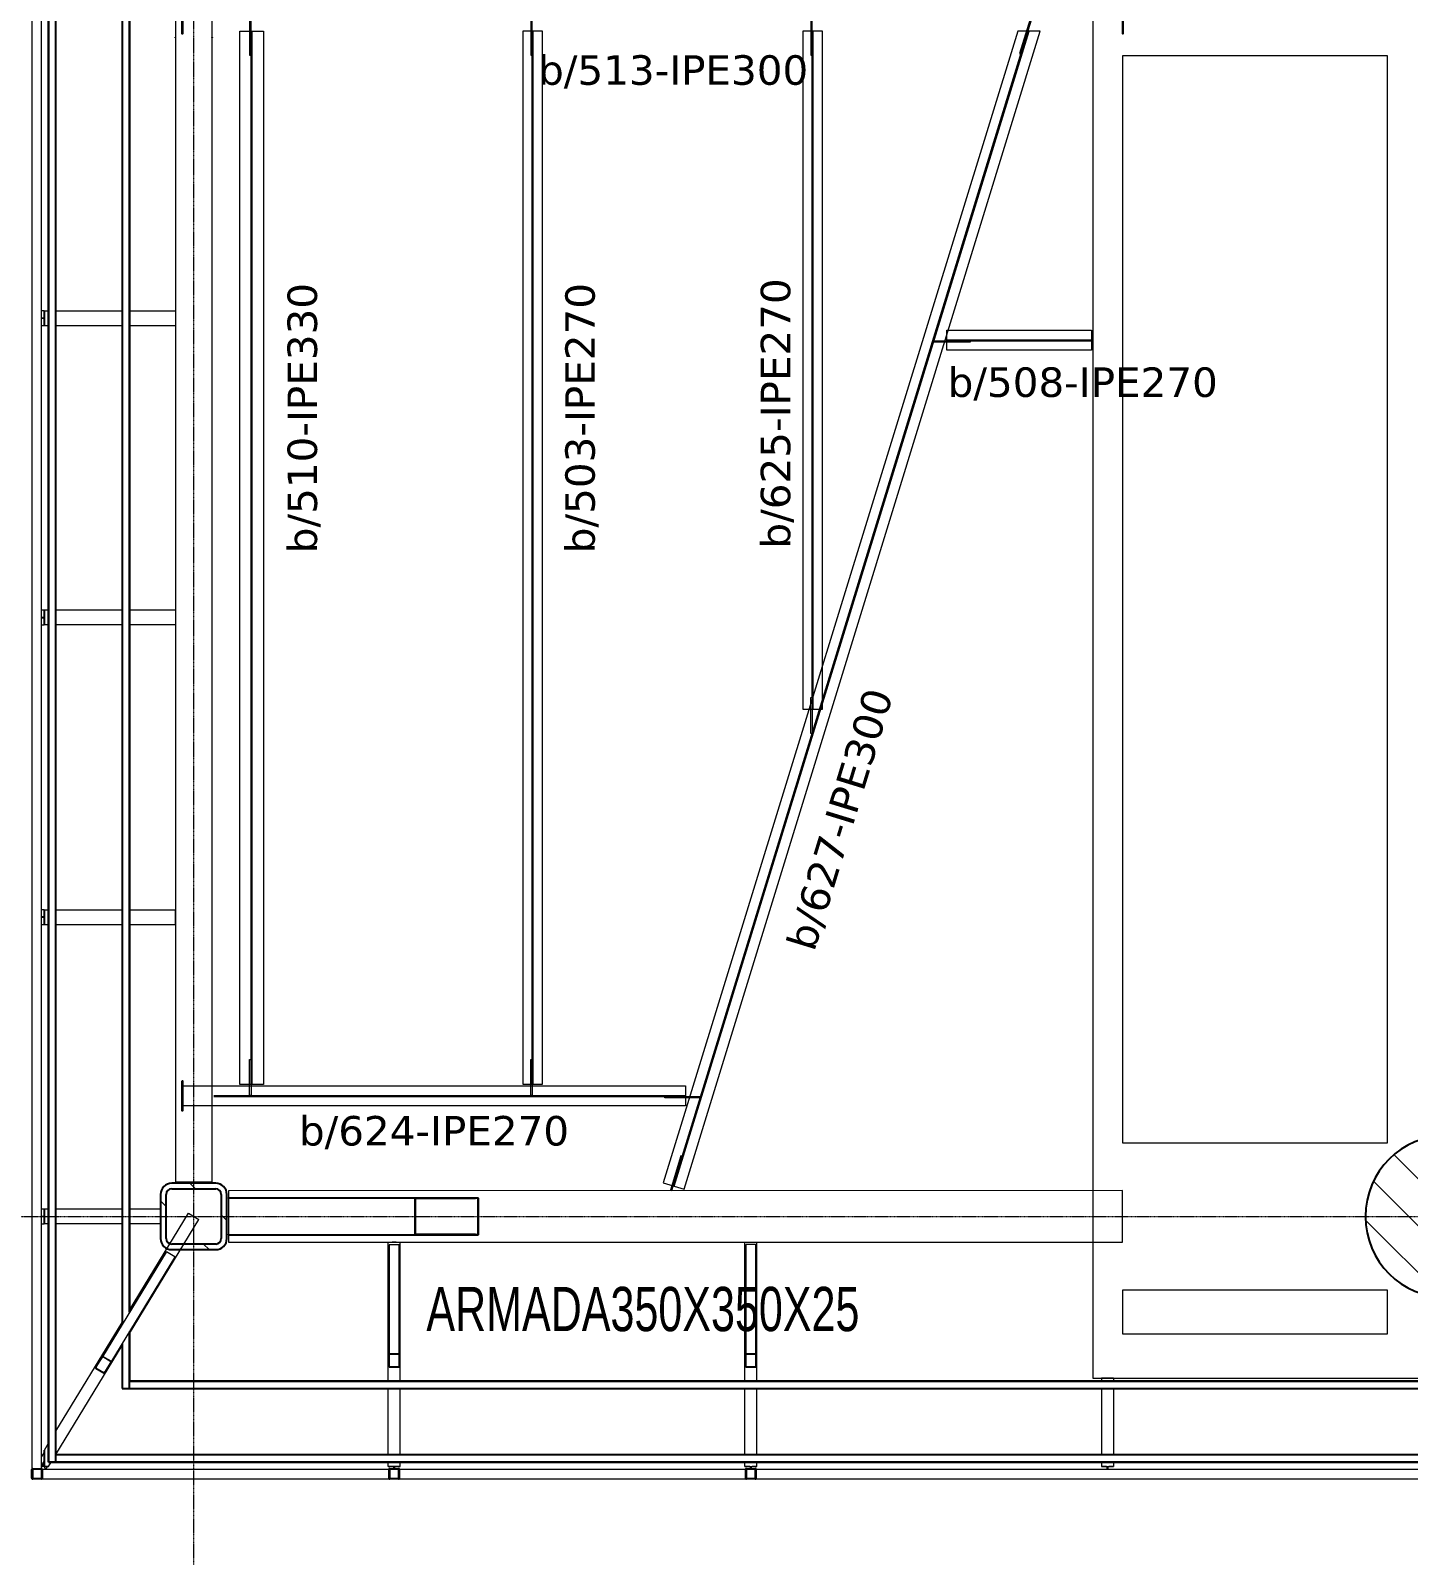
# Model space of a CAD drawing. Header units: millimetres. Extents: x -900 to 77642, y -21218 to 30657.
# Drawn here: x 3789 to 13139, y -2299 to 8043 of the extents above; entities that cross this region are included whole.
import ezdxf

# ---------------------------------------------------------------- set-up
doc = ezdxf.new("R2010")
doc.units = ezdxf.units.MM
doc.header["$LTSCALE"] = 0.9
doc.linetypes.add('Grid Line', pattern=[3.33375, 1.905, -0.47625, 0.47625, -0.47625])
for name, color, linetype, lineweight in [('0-1', 7, 'Continuous', 5), ('A_ALMA', 255, 'Continuous', 5), ('E_COLUMNAS', 1, 'Continuous', 18), ('E_COLUMNAS-1', 254, 'Continuous', 25), ('E_COLUMNAS-2', 1, 'Continuous', 9), ('E_COLUMNAS-3', 1, 'Continuous', 35), ('E_COLUMNAS-4', 1, 'Continuous', 25), ('E_EJES-1', 8, 'Grid Line', 9), ('E_TEXTO', 3, 'Continuous', 9), ('E_VIGAS', 5, 'Continuous', 9), ('E_VIGAS-1', 5, 'Continuous', 5), ('E_VIGAS-2', 10, 'Continuous', 25), ('E_VIGAS-3', 5, 'Continuous', 25), ('P-PLATINA', 6, 'Continuous', 15), ('S-COLS-HDLN-1', 52, 'Continuous', 9), ('VIGAS_HCB', 253, 'Continuous', 15)]:
    doc.layers.add(name, color=color, linetype=linetype, lineweight=lineweight)
doc.styles.add('Arial Narrow', font='', dxfattribs={"width": 0.85, "height": 0.3})
doc.styles.add('VERDANA', font='verdana.ttf')
doc.styles.get('Arial Narrow').set_extended_font_data('Arial Narrow')

# ---------------------------------------------------------------- blocks, each defined once
blk = doc.blocks.new('EST_SFM_VIGA-METALICA-SECCION-C - EST_SFM_VIGA-METALICA-UPN160-1602621-_42_00m_N_E_-NIVEL-11 DOC')
at = {"layer": 'E_VIGAS-1'}
for p, q in [((14.466, 0.047), (-14.455, 0.047)), ((14.471, 0.047), (14.468, 0.047)), ((14.471, 0.047), (14.471, -0.016)), ((-14.46, -0.018), (14.471, -0.018))]:
    blk.add_line(p, q, dxfattribs=at)
blk = doc.blocks.new('EST_SFM_VIGA-METALICA-SECCION-C - EST_SFM_VIGA-METALICA-UPN100-1529610-_42_00m_N_E_-NIVEL-11 DOC')
at = {"layer": 'E_VIGAS-2'}
for p, q in [((14.393, 0.032), (-14.441, 0.032)), ((14.393, 0.032), (14.393, -0.018)), ((-14.442, -0.018), (14.393, -0.018))]:
    blk.add_line(p, q, dxfattribs=at)
blk = doc.blocks.new('EST_SFM_VIGA-METALICA-SECCION-C - EST_SFM_VIGA-METALICA-UPN100-1529678-_42_00m_N_E_-NIVEL-11 DOC')
at = {"layer": 'E_VIGAS-2'}
for p, q in [((13.374, 0.018), (-13.422, 0.018)), ((13.894, 0.018), (13.507, 0.018)), ((13.894, 0.018), (13.894, -0.032)), ((-13.504, -0.032), (13.456, -0.032)), ((13.59, -0.032), (13.893, -0.032))]:
    blk.add_line(p, q, dxfattribs=at)
blk = doc.blocks.new('EST_SFM_VIGA-METALICA-SECCION-C - EST_SFM_VIGA-METALICA-UPN100-1527742-_42_00m_N_E_-NIVEL-11 DOC')
at = {"layer": 'E_VIGAS-2'}
for p, q in [((-34.827, -0.032), (-34.827, 0.018)), ((34.044, 0.018), (-34.827, 0.018)), ((-34.827, -0.032), (34.044, -0.032))]:
    blk.add_line(p, q, dxfattribs=at)
blk = doc.blocks.new('EST_SFM_VIGA-METALICA-SECCION-C - EST_SFM_VIGA-METALICA-UPN100-1527772-_42_00m_N_E_-NIVEL-11 DOC')
at = {"layer": 'E_VIGAS-2'}
for p, q in [((-34.929, -0.018), (-34.929, 0.032)), ((34.942, 0.032), (-34.929, 0.032)), ((-34.929, -0.018), (34.942, -0.018))]:
    blk.add_line(p, q, dxfattribs=at)
blk = doc.blocks.new('EST_SFM_VIGA-METALICA-SECCION-C - EST_SFM_VIGA-METALICA-UPN160-1579051-_42_00m_N_E_-NIVEL-11 DOC')
at = {"layer": 'E_VIGAS-1'}
for p, q in [((-35.108, 0.047), (-35.175, 0.047)), ((-32.753, 0.047), (-35.107, 0.047)), ((-32.685, 0.047), (-32.751, 0.047)), ((-30.333, 0.047), (-32.684, 0.047)), ((-30.265, 0.047), (-30.331, 0.047)), ((30.107, 0.047), (-30.264, 0.047)), ((-35.176, -0.018), (-35.176, -0.012)), ((-35.176, -0.018), (-35.17, -0.018)), ((-35.112, -0.018), (-32.747, -0.018)), ((-32.689, -0.018), (-30.327, -0.018)), ((-30.269, -0.018), (30.113, -0.018))]:
    blk.add_line(p, q, dxfattribs=at)
blk = doc.blocks.new('EST_SCM_COLUMNA-METALICA-SECCION-CUADRADA - EST_SCM_COLUMNA-TUBULAR-CUADRADA_PTEØ_70x70 e_3mm-1587240-_42_00m_N_E_-NIVEL-11 DOC')
at = {"layer": 'E_COLUMNAS-2'}
h = blk.add_hatch(dxfattribs=at)
h.set_pattern_fill('FP_1', color=256, style=0, pattern_type=2)
h.set_pattern_definition([(135, (75.225, -138.917), (-0.15909903, -0.15909903), [])])
h.paths.add_polyline_path([(0.029, -0.035), (0.033, -0.033), (0.035, -0.029), (0.031, -0.031)])
h.paths.add_polyline_path([(-0.029, -0.035), (-0.031, -0.031), (-0.035, -0.029), (-0.033, -0.033)])
h.paths.add_polyline_path([(0.029, -0.035), (0.029, -0.032), (-0.029, -0.032), (-0.029, -0.035)])
h.paths.add_polyline_path([(0.035, 0.029), (0.033, 0.033), (0.029, 0.035), (0.031, 0.031)])
h.paths.add_polyline_path([(0.032, -0.029), (0.035, -0.029), (0.035, 0.029), (0.032, 0.029)])
h.paths.add_polyline_path([(-0.035, 0.029), (-0.031, 0.031), (-0.029, 0.035), (-0.033, 0.033)])
h.paths.add_polyline_path([(-0.035, -0.029), (-0.032, -0.029), (-0.032, 0.029), (-0.035, 0.029)])
h.paths.add_polyline_path([(0.029, 0.032), (0.029, 0.035), (-0.029, 0.035), (-0.029, 0.032)])
at = {"layer": 'E_COLUMNAS-1'}
for p, q in [((-0.035, -0.029), (-0.035, 0.029)), ((-0.032, 0.029), (-0.032, -0.029)), ((-0.029, 0.035), (0.029, 0.035)), ((0.029, 0.032), (-0.029, 0.032)), ((0.032, -0.029), (0.032, 0.029)), ((0.035, 0.029), (0.035, -0.029)), ((-0.029, -0.032), (0.029, -0.032)), ((0.029, -0.035), (-0.029, -0.035))]:
    blk.add_line(p, q, dxfattribs=at)
for centre, radius, start, end in [((-0.029, 0.029), 0.006, 90, 180), ((-0.029, 0.029), 0.003, 90, 180), ((0.029, 0.029), 0.006, 0, 90), ((0.029, 0.029), 0.003, 0, 90), ((0.029, 0.029), 0.006, 10, 80), ((0.029, 0.029), 0.003, 30, 60), ((-0.029, -0.029), 0.006, 180, 270), ((-0.029, -0.029), 0.003, 180, 270), ((0.029, -0.029), 0.006, 270, 0), ((0.029, -0.029), 0.003, 270, 360)]:
    blk.add_arc(centre, radius, start, end, dxfattribs=at)
blk = doc.blocks.new('EST_SCM_COLUMNA-METALICA-SECCION-CUADRADA - EST_SCM_COLUMNA-TUBULAR-CUADRADA_PTEØ_70x70 e_3mm-V3-_42_00m_N_E_-NIVEL-11 DOC')
at = {"layer": 'E_COLUMNAS-1'}
for p, q in [((-0.035, -0.029), (-0.035, 0.029)), ((-0.032, 0.029), (-0.032, -0.029)), ((-0.029, 0.035), (0.029, 0.035)), ((0.029, 0.032), (-0.029, 0.032)), ((0.032, -0.029), (0.032, 0.029)), ((0.035, 0.029), (0.035, -0.029)), ((-0.029, -0.032), (0.029, -0.032)), ((0.029, -0.035), (-0.029, -0.035))]:
    blk.add_line(p, q, dxfattribs=at)
for centre, radius, start, end in [((-0.029, 0.029), 0.006, 90, 180), ((-0.029, 0.029), 0.006, 90, 170), ((-0.029, 0.029), 0.003, 90, 180), ((-0.029, 0.029), 0.003, 90, 150), ((0.029, 0.029), 0.006, 0, 90), ((0.029, 0.029), 0.006, 10, 90), ((0.029, 0.029), 0.003, 0, 90), ((0.029, 0.029), 0.003, 30, 90), ((-0.029, -0.029), 0.006, 180, 270), ((-0.029, -0.029), 0.003, 180, 270), ((0.029, -0.029), 0.006, 270, 0), ((0.029, -0.029), 0.003, 270, 360)]:
    blk.add_arc(centre, radius, start, end, dxfattribs=at)
blk = doc.blocks.new('EST_SCM_COLUMNA-METALICA-SECCION-CUADRADA - EST_SCM_COLUMNA-TUBULAR-CUADRADA_PTEØ_70x70 e_3mm-V4-_42_00m_N_E_-NIVEL-11 DOC')
at = {"layer": 'E_COLUMNAS-1'}
for p, q in [((-0.035, -0.029), (-0.035, 0.029)), ((-0.032, 0.029), (-0.032, -0.029)), ((-0.029, 0.035), (0.029, 0.035)), ((0.029, 0.032), (-0.029, 0.032)), ((0.032, -0.029), (0.032, 0.029)), ((0.035, 0.029), (0.035, -0.029)), ((-0.029, -0.032), (0.029, -0.032)), ((0.029, -0.035), (-0.029, -0.035))]:
    blk.add_line(p, q, dxfattribs=at)
for centre, radius, start, end in [((-0.029, 0.029), 0.006, 90, 180), ((-0.029, 0.029), 0.006, 90, 170), ((-0.029, 0.029), 0.003, 90, 180), ((-0.029, 0.029), 0.003, 90, 150), ((0.029, 0.029), 0.006, 0, 90), ((0.029, 0.029), 0.006, 10, 90), ((0.029, 0.029), 0.003, 0, 90), ((0.029, 0.029), 0.003, 30, 90), ((-0.029, -0.029), 0.006, 180, 270), ((-0.029, -0.029), 0.003, 180, 270), ((0.029, -0.029), 0.006, 270, 0), ((0.029, -0.029), 0.003, 270, 360)]:
    blk.add_arc(centre, radius, start, end, dxfattribs=at)
blk = doc.blocks.new('DCTIB_CNI_EST_MOD-1A-FAC_0001_rvt-1-_42_00m_N_E_-NIVEL-11 DOC')
at = {"layer": 'E_VIGAS'}
h = blk.add_hatch(dxfattribs=at)
h.set_pattern_fill('FP_2', color=256, style=0, pattern_type=2)
h.set_pattern_definition([(45, (0, 0), (-0.376888, 0.376888), []), (45, (0, 0.571), (-0.376888, 0.376888), [])])
h.paths.add_polyline_path([(-72.834, 139.641), (-72.77, 139.641), (-72.77, 139.643), (-72.834, 139.643)])
h.paths.add_polyline_path([(-72.834, 139.729), (-72.77, 139.729), (-72.77, 139.731), (-72.834, 139.731)])
at = {"layer": 'E_VIGAS-1'}
for p, q in [((-75.177, 146.804), (-75.195, 146.804)), ((-75.195, 146.757), (-75.181, 146.757)), ((-75.181, 146.757), (-75.176, 146.757)), ((-75.181, 146.757), (-75.176, 146.757)), ((-75.177, 146.757), (-75.181, 146.757)), ((-75.177, 146.767), (-75.177, 146.804)), ((-75.177, 146.804), (-75.175, 146.804)), ((-75.175, 146.704), (-75.175, 146.804)), ((-75.175, 146.804), (-75.147, 146.804)), ((-75.175, 146.804), (-75.175, 146.704)), ((-75.097, 146.804), (-74.647, 146.804)), ((-74.597, 146.804), (-74.286, 146.804)), ((-74.286, 146.804), (-74.286, 146.704)), ((-75.181, 146.752), (-75.195, 146.752)), ((-75.195, 146.704), (-75.177, 146.704)), ((-75.176, 146.752), (-75.181, 146.752)), ((-75.181, 146.752), (-75.177, 146.752)), ((-75.176, 146.752), (-75.181, 146.752)), ((-75.177, 146.704), (-75.177, 146.742)), ((-75.175, 146.704), (-75.177, 146.704)), ((-75.175, 146.704), (-75.147, 146.704)), ((-75.097, 146.704), (-74.647, 146.704)), ((-74.597, 146.704), (-74.286, 146.704)), ((-75.177, 144.774), (-75.195, 144.774)), ((-75.195, 144.726), (-75.181, 144.726)), ((-75.181, 144.721), (-75.195, 144.721)), ((-75.181, 144.726), (-75.176, 144.726)), ((-75.181, 144.726), (-75.176, 144.726)), ((-75.177, 144.726), (-75.181, 144.726)), ((-75.176, 144.721), (-75.181, 144.721)), ((-75.181, 144.721), (-75.177, 144.721)), ((-75.176, 144.721), (-75.181, 144.721)), ((-75.177, 144.774), (-75.175, 144.774)), ((-75.177, 144.736), (-75.177, 144.774)), ((-75.177, 144.674), (-75.177, 144.711)), ((-75.175, 144.674), (-75.175, 144.774)), ((-75.175, 144.774), (-75.175, 144.674)), ((-75.147, 144.774), (-75.175, 144.774)), ((-74.647, 144.774), (-75.097, 144.774)), ((-74.286, 144.774), (-74.597, 144.774)), ((-74.286, 144.774), (-74.286, 144.674)), ((-75.195, 144.674), (-75.177, 144.674)), ((-75.175, 144.674), (-75.177, 144.674)), ((-75.147, 144.674), (-75.175, 144.674)), ((-74.647, 144.674), (-75.097, 144.674)), ((-74.286, 144.674), (-74.597, 144.674)), ((-75.177, 142.743), (-75.195, 142.743)), ((-75.177, 142.706), (-75.177, 142.743)), ((-75.177, 142.743), (-75.175, 142.743)), ((-75.175, 142.643), (-75.175, 142.743)), ((-75.175, 142.743), (-75.147, 142.743)), ((-75.175, 142.743), (-75.175, 142.643)), ((-75.097, 142.743), (-74.647, 142.743)), ((-74.597, 142.743), (-74.287, 142.743)), ((-74.287, 142.743), (-74.287, 142.643)), ((-75.195, 142.696), (-75.181, 142.696)), ((-75.181, 142.69), (-75.195, 142.69)), ((-75.195, 142.643), (-75.177, 142.643)), ((-75.181, 142.696), (-75.176, 142.696)), ((-75.181, 142.696), (-75.176, 142.696)), ((-75.177, 142.696), (-75.181, 142.696)), ((-75.176, 142.69), (-75.181, 142.69)), ((-75.181, 142.69), (-75.177, 142.69)), ((-75.176, 142.69), (-75.181, 142.69)), ((-75.177, 142.643), (-75.177, 142.68)), ((-75.175, 142.643), (-75.177, 142.643)), ((-75.175, 142.643), (-75.147, 142.643)), ((-75.097, 142.643), (-74.647, 142.643)), ((-74.597, 142.643), (-74.287, 142.643)), ((-75.177, 140.712), (-75.195, 140.712)), ((-75.195, 140.665), (-75.181, 140.665)), ((-75.181, 140.66), (-75.195, 140.66)), ((-75.181, 140.665), (-75.176, 140.665)), ((-75.181, 140.665), (-75.176, 140.665)), ((-75.177, 140.665), (-75.181, 140.665)), ((-75.176, 140.66), (-75.181, 140.66)), ((-75.181, 140.66), (-75.177, 140.66)), ((-75.176, 140.66), (-75.181, 140.66)), ((-75.177, 140.712), (-75.175, 140.712)), ((-75.177, 140.675), (-75.177, 140.712)), ((-75.175, 140.612), (-75.175, 140.712)), ((-75.175, 140.712), (-75.175, 140.612)), ((-75.147, 140.712), (-75.175, 140.712)), ((-74.647, 140.712), (-75.097, 140.712)), ((-74.387, 140.712), (-74.597, 140.712)), ((-74.597, 140.027), (-74.197, 140.684)), ((-74.387, 140.712), (-74.387, 140.612)), ((-74.197, 140.684), (-74.127, 140.641)), ((-75.195, 140.612), (-75.177, 140.612)), ((-75.177, 140.612), (-75.177, 140.65)), ((-75.175, 140.612), (-75.177, 140.612)), ((-75.147, 140.612), (-75.175, 140.612)), ((-74.647, 140.612), (-75.097, 140.612)), ((-74.597, 139.869), (-74.127, 140.641)), ((-74.387, 140.612), (-74.597, 140.612)), ((-72.843, 140.488), (-72.815, 140.488)), ((-72.843, 140.487), (-72.761, 140.487)), ((-72.843, 139.545), (-72.843, 140.487)), ((-72.837, 140.465), (-72.837, 139.727)), ((-72.77, 140.469), (-72.834, 140.469)), ((-72.805, 140.488), (-72.805, 140.487)), ((-72.8, 140.488), (-72.805, 140.488)), ((-72.8, 140.487), (-72.8, 140.488)), ((-72.789, 140.488), (-72.761, 140.488)), ((-72.767, 139.727), (-72.767, 140.465)), ((-72.761, 139.545), (-72.761, 140.487)), ((-70.423, 140.488), (-70.341, 140.488)), ((-70.423, 139.545), (-70.423, 140.488)), ((-70.417, 140.468), (-70.417, 139.727)), ((-70.35, 140.472), (-70.414, 140.472)), ((-70.347, 139.727), (-70.347, 140.468)), ((-70.341, 139.545), (-70.341, 140.488)), ((-74.35, 140.421), (-74.782, 139.711)), ((-74.723, 139.675), (-74.29, 140.384)), ((-74.291, 140.389), (-74.346, 140.423)), ((-75.097, 139.206), (-74.647, 139.944)), ((-75.097, 139.048), (-74.647, 139.787)), ((-72.837, 139.727), (-72.837, 139.645)), ((-72.836, 139.731), (-72.836, 139.727)), ((-72.836, 139.645), (-72.836, 139.727)), ((-72.77, 139.731), (-72.834, 139.731)), ((-72.834, 139.729), (-72.77, 139.729)), ((-72.769, 139.727), (-72.769, 139.731)), ((-72.769, 139.727), (-72.769, 139.645)), ((-72.767, 139.645), (-72.767, 139.727)), ((-70.417, 139.727), (-70.417, 139.645)), ((-70.416, 139.731), (-70.416, 139.727)), ((-70.416, 139.645), (-70.416, 139.727)), ((-70.35, 139.731), (-70.414, 139.731)), ((-70.414, 139.729), (-70.35, 139.729)), ((-70.349, 139.727), (-70.349, 139.731)), ((-70.349, 139.727), (-70.349, 139.645)), ((-70.347, 139.645), (-70.347, 139.727)), ((-74.782, 139.711), (-74.828, 139.637)), ((-74.827, 139.632), (-74.772, 139.599)), ((-74.826, 139.637), (-74.781, 139.711)), ((-74.822, 139.644), (-74.826, 139.637)), ((-74.771, 139.601), (-74.826, 139.634)), ((-74.779, 139.714), (-74.781, 139.711)), ((-74.779, 139.712), (-74.724, 139.678)), ((-74.723, 139.68), (-74.778, 139.713)), ((-74.724, 139.676), (-74.769, 139.602)), ((-74.768, 139.601), (-74.723, 139.675)), ((-74.724, 139.676), (-74.722, 139.679)), ((-72.836, 139.652), (-72.836, 139.645)), ((-72.77, 139.643), (-72.834, 139.643)), ((-72.834, 139.641), (-72.77, 139.641)), ((-72.769, 139.645), (-72.769, 139.652)), ((-70.416, 139.652), (-70.416, 139.645)), ((-70.35, 139.643), (-70.414, 139.643)), ((-70.414, 139.641), (-70.35, 139.641)), ((-70.349, 139.645), (-70.349, 139.652)), ((-74.769, 139.602), (-74.765, 139.609)), ((-68.003, 139.567), (-67.921, 139.567)), ((-68.003, 139.567), (-68.003, 139.545)), ((-67.921, 139.567), (-67.921, 139.545)), ((-72.843, 139.045), (-72.843, 139.495)), ((-72.761, 139.045), (-72.761, 139.495)), ((-70.423, 139.045), (-70.423, 139.495)), ((-70.341, 139.045), (-70.341, 139.495)), ((-68.003, 139.495), (-68.003, 139.045)), ((-67.921, 139.495), (-67.921, 139.045)), ((-75.175, 139.078), (-75.147, 139.124)), ((-75.176, 139.065), (-75.195, 139.033)), ((-75.181, 138.994), (-75.178, 138.999)), ((-75.176, 139.023), (-75.176, 139.076)), ((-75.175, 139.078), (-75.175, 138.967)), ((-75.178, 138.99), (-75.181, 138.984)), ((-75.176, 138.966), (-75.176, 138.972)), ((-75.176, 138.972), (-75.176, 138.966)), ((-75.147, 138.966), (-75.176, 138.966)), ((-75.175, 138.967), (-75.147, 138.967)), ((-75.175, 138.961), (-75.174, 138.959)), ((-75.173, 138.957), (-75.172, 138.955)), ((-75.171, 138.952), (-75.171, 138.95)), ((-75.166, 138.947), (-75.155, 138.966)), ((-75.147, 138.967), (-75.13, 138.995)), ((-72.843, 138.967), (-72.843, 138.995)), ((-72.761, 138.967), (-72.843, 138.967)), ((-72.843, 138.966), (-72.843, 138.967)), ((-72.843, 138.967), (-72.761, 138.967)), ((-72.843, 138.966), (-72.815, 138.966)), ((-72.815, 138.966), (-72.843, 138.966)), ((-72.805, 138.961), (-72.805, 138.966)), ((-72.805, 138.952), (-72.805, 138.961)), ((-72.805, 138.947), (-72.805, 138.949)), ((-72.8, 138.966), (-72.8, 138.961)), ((-72.8, 138.961), (-72.8, 138.952)), ((-72.8, 138.949), (-72.8, 138.947)), ((-72.761, 138.966), (-72.789, 138.966)), ((-72.789, 138.966), (-72.761, 138.966)), ((-72.761, 138.967), (-72.761, 138.995)), ((-72.761, 138.967), (-72.761, 138.966)), ((-70.423, 138.967), (-70.423, 138.995)), ((-70.423, 138.966), (-70.423, 138.967)), ((-70.423, 138.967), (-70.341, 138.967)), ((-70.395, 138.966), (-70.423, 138.966)), ((-70.385, 138.961), (-70.385, 138.966)), ((-70.385, 138.952), (-70.385, 138.961)), ((-70.385, 138.947), (-70.385, 138.949)), ((-70.38, 138.966), (-70.38, 138.961)), ((-70.38, 138.961), (-70.38, 138.952)), ((-70.38, 138.949), (-70.38, 138.947)), ((-70.341, 138.966), (-70.369, 138.966)), ((-70.341, 138.967), (-70.341, 138.995)), ((-70.341, 138.967), (-70.341, 138.966)), ((-68.003, 138.995), (-68.003, 138.967)), ((-68.003, 138.967), (-67.921, 138.967)), ((-68.003, 138.966), (-68.003, 138.967)), ((-67.975, 138.966), (-68.003, 138.966)), ((-67.965, 138.961), (-67.965, 138.966)), ((-67.965, 138.947), (-67.965, 138.961)), ((-67.96, 138.966), (-67.96, 138.961)), ((-67.96, 138.961), (-67.96, 138.947)), ((-67.921, 138.966), (-67.949, 138.966)), ((-67.921, 138.995), (-67.921, 138.967)), ((-67.921, 138.967), (-67.921, 138.966))]:
    blk.add_line(p, q, dxfattribs=at)
at = {"layer": 'E_VIGAS-1', "flags": 128}
for points in [[(-72.834, 140.469), (-72.835, 140.469), (-72.835, 140.468), (-72.836, 140.468), (-72.836, 140.467), (-72.837, 140.466), (-72.837, 140.466), (-72.837, 140.465)], [(-72.767, 140.465), (-72.767, 140.466), (-72.767, 140.466), (-72.768, 140.467), (-72.768, 140.468), (-72.769, 140.468), (-72.769, 140.469), (-72.77, 140.469)], [(-70.414, 140.472), (-70.415, 140.471), (-70.415, 140.471), (-70.416, 140.471), (-70.416, 140.47), (-70.417, 140.469), (-70.417, 140.469), (-70.417, 140.468)], [(-70.347, 140.468), (-70.347, 140.469), (-70.347, 140.469), (-70.348, 140.47), (-70.348, 140.471), (-70.349, 140.471), (-70.349, 140.471), (-70.35, 140.472)], [(-74.35, 140.421), (-74.35, 140.422), (-74.349, 140.422), (-74.348, 140.423), (-74.348, 140.423), (-74.347, 140.423), (-74.346, 140.423), (-74.346, 140.423)], [(-74.291, 140.389), (-74.29, 140.389), (-74.29, 140.388), (-74.29, 140.388), (-74.29, 140.387), (-74.29, 140.386), (-74.29, 140.385), (-74.29, 140.384)], [(-72.834, 139.731), (-72.835, 139.731), (-72.835, 139.731), (-72.836, 139.73), (-72.836, 139.73), (-72.837, 139.729), (-72.837, 139.728), (-72.837, 139.727)], [(-72.836, 139.727), (-72.836, 139.728), (-72.835, 139.728), (-72.835, 139.728), (-72.835, 139.729), (-72.835, 139.729), (-72.834, 139.729), (-72.834, 139.729)], [(-72.767, 139.727), (-72.767, 139.728), (-72.767, 139.729), (-72.768, 139.73), (-72.768, 139.73), (-72.769, 139.731), (-72.769, 139.731), (-72.77, 139.731)], [(-72.77, 139.729), (-72.77, 139.729), (-72.769, 139.729), (-72.769, 139.729), (-72.769, 139.728), (-72.769, 139.728), (-72.769, 139.728), (-72.769, 139.727)], [(-70.414, 139.731), (-70.415, 139.731), (-70.415, 139.731), (-70.416, 139.73), (-70.416, 139.73), (-70.417, 139.729), (-70.417, 139.728), (-70.417, 139.727)], [(-70.416, 139.727), (-70.416, 139.728), (-70.415, 139.728), (-70.415, 139.728), (-70.415, 139.729), (-70.415, 139.729), (-70.414, 139.729), (-70.414, 139.729)], [(-70.347, 139.727), (-70.347, 139.728), (-70.347, 139.729), (-70.348, 139.73), (-70.348, 139.73), (-70.349, 139.731), (-70.349, 139.731), (-70.35, 139.731)], [(-70.35, 139.729), (-70.35, 139.729), (-70.349, 139.729), (-70.349, 139.729), (-70.349, 139.728), (-70.349, 139.728), (-70.349, 139.728), (-70.349, 139.727)], [(-74.828, 139.637), (-74.828, 139.636), (-74.828, 139.636), (-74.828, 139.635), (-74.828, 139.634), (-74.828, 139.633), (-74.828, 139.633), (-74.827, 139.632)], [(-74.826, 139.634), (-74.826, 139.634), (-74.826, 139.635), (-74.827, 139.635), (-74.827, 139.635), (-74.827, 139.636), (-74.826, 139.636), (-74.826, 139.637)], [(-74.778, 139.713), (-74.778, 139.714), (-74.779, 139.714), (-74.78, 139.714), (-74.78, 139.713), (-74.781, 139.713), (-74.782, 139.712), (-74.782, 139.711)], [(-74.781, 139.711), (-74.781, 139.711), (-74.78, 139.711), (-74.78, 139.712), (-74.78, 139.712), (-74.779, 139.712), (-74.779, 139.712), (-74.779, 139.712)], [(-74.724, 139.678), (-74.724, 139.678), (-74.724, 139.678), (-74.724, 139.678), (-74.723, 139.677), (-74.724, 139.677), (-74.724, 139.676), (-74.724, 139.676)], [(-74.723, 139.675), (-74.722, 139.676), (-74.722, 139.677), (-74.722, 139.678), (-74.722, 139.678), (-74.722, 139.679), (-74.722, 139.68), (-74.723, 139.68)], [(-72.837, 139.645), (-72.837, 139.644), (-72.837, 139.643), (-72.836, 139.642), (-72.836, 139.641), (-72.835, 139.641), (-72.835, 139.641), (-72.834, 139.641)], [(-72.834, 139.643), (-72.834, 139.643), (-72.835, 139.643), (-72.835, 139.643), (-72.835, 139.643), (-72.835, 139.644), (-72.836, 139.644), (-72.836, 139.645)], [(-72.77, 139.641), (-72.769, 139.641), (-72.769, 139.641), (-72.768, 139.641), (-72.768, 139.642), (-72.767, 139.643), (-72.767, 139.644), (-72.767, 139.645)], [(-72.769, 139.645), (-72.769, 139.644), (-72.769, 139.644), (-72.769, 139.643), (-72.769, 139.643), (-72.769, 139.643), (-72.77, 139.643), (-72.77, 139.643)], [(-70.417, 139.645), (-70.417, 139.644), (-70.417, 139.643), (-70.416, 139.642), (-70.416, 139.641), (-70.415, 139.641), (-70.415, 139.641), (-70.414, 139.641)], [(-70.414, 139.643), (-70.414, 139.643), (-70.415, 139.643), (-70.415, 139.643), (-70.415, 139.643), (-70.415, 139.644), (-70.416, 139.644), (-70.416, 139.645)], [(-70.35, 139.641), (-70.349, 139.641), (-70.349, 139.641), (-70.348, 139.641), (-70.348, 139.642), (-70.347, 139.643), (-70.347, 139.644), (-70.347, 139.645)], [(-70.349, 139.645), (-70.349, 139.644), (-70.349, 139.644), (-70.349, 139.643), (-70.349, 139.643), (-70.349, 139.643), (-70.35, 139.643), (-70.35, 139.643)], [(-74.772, 139.599), (-74.772, 139.599), (-74.771, 139.599), (-74.77, 139.599), (-74.77, 139.599), (-74.769, 139.6), (-74.768, 139.6), (-74.768, 139.601)], [(-74.769, 139.602), (-74.769, 139.601), (-74.77, 139.601), (-74.77, 139.601), (-74.77, 139.601), (-74.771, 139.601), (-74.771, 139.601), (-74.771, 139.601), (-74.771, 139.601)], [(-75.176, 139.076), (-75.176, 139.077), (-75.175, 139.078)], [(-75.195, 138.971), (-75.191, 138.978), (-75.186, 138.987), (-75.181, 138.994)], [(-75.181, 138.984), (-75.186, 138.977), (-75.191, 138.968), (-75.195, 138.961)], [(-75.19, 138.971), (-75.186, 138.97), (-75.182, 138.968), (-75.178, 138.964), (-75.175, 138.96), (-75.172, 138.956), (-75.171, 138.951), (-75.17, 138.947)], [(-75.147, 138.967), (-75.147, 138.967), (-75.147, 138.966)]]:
    blk.add_lwpolyline(points, dxfattribs=at)
at = {"layer": 'E_VIGAS-1'}
for centre, radius, start, end in [((-75.196, 138.946), 0.006, 10, 80), ((-75.196, 138.946), 0.006, 10, 80), ((-75.196, 138.946), 0.003, 30, 60), ((-75.196, 138.946), 0.003, 30, 60), ((-72.831, 138.946), 0.006, 90, 170), ((-72.831, 138.946), 0.006, 90, 170), ((-72.831, 138.946), 0.003, 90, 150), ((-72.831, 138.946), 0.003, 90, 150), ((-72.773, 138.946), 0.006, 10, 90), ((-72.773, 138.946), 0.006, 10, 90), ((-72.773, 138.946), 0.003, 30, 90), ((-72.773, 138.946), 0.003, 30, 90), ((-70.411, 138.946), 0.006, 90, 170), ((-70.411, 138.946), 0.006, 90, 170), ((-70.411, 138.946), 0.003, 90, 150), ((-70.411, 138.946), 0.003, 90, 150), ((-70.353, 138.946), 0.006, 10, 90), ((-70.353, 138.946), 0.006, 10, 90), ((-70.353, 138.946), 0.003, 30, 90), ((-70.353, 138.946), 0.003, 30, 90)]:
    blk.add_arc(centre, radius, start, end, dxfattribs=at)
for centre, start_param, end_param in [((-72.815, 140.488), 0, 1.570796), ((-72.815, 140.487), 4.974188, 5.497787), ((-72.815, 140.487), 6.021386, 6.283185), ((-72.789, 140.488), 1.570796, 3.141593), ((-72.789, 140.487), 3.141593, 3.403392), ((-72.789, 140.487), 3.926991, 4.45059)]:
    blk.add_ellipse(centre, major_axis=(0.0107, 0), ratio=0.002301, start_param=start_param, end_param=end_param, dxfattribs=at)
for points, knots in [([(-75.181, 146.757), (-75.181, 146.757), (-75.18, 146.757), (-75.179, 146.758), (-75.178, 146.759), (-75.177, 146.76), (-75.177, 146.762), (-75.177, 146.763), (-75.177, 146.764), (-75.177, 146.766), (-75.177, 146.767)], [0, 0, 0, 0, 0.142857, 0.285714, 0.428571, 0.571429, 0.678571, 0.732143, 0.785714, 1, 1, 1, 1]), ([(-75.177, 146.742), (-75.177, 146.742), (-75.177, 146.744), (-75.177, 146.746), (-75.177, 146.748), (-75.178, 146.75), (-75.179, 146.751), (-75.181, 146.752), (-75.181, 146.752)], [0, 0, 0, 0, 0.142857, 0.285714, 0.428571, 0.571429, 0.785714, 1, 1, 1, 1]), ([(-75.181, 144.726), (-75.181, 144.726), (-75.18, 144.727), (-75.179, 144.727), (-75.178, 144.728), (-75.177, 144.73), (-75.177, 144.731), (-75.177, 144.732), (-75.177, 144.734), (-75.177, 144.735), (-75.177, 144.736)], [0, 0, 0, 0, 0.142857, 0.285714, 0.428571, 0.571429, 0.678571, 0.732143, 0.785714, 1, 1, 1, 1]), ([(-75.177, 144.711), (-75.177, 144.712), (-75.177, 144.713), (-75.177, 144.716), (-75.177, 144.718), (-75.178, 144.719), (-75.179, 144.721), (-75.181, 144.721), (-75.181, 144.721)], [0, 0, 0, 0, 0.142857, 0.285714, 0.428571, 0.571429, 0.785714, 1, 1, 1, 1]), ([(-75.181, 142.696), (-75.181, 142.696), (-75.18, 142.696), (-75.179, 142.697), (-75.178, 142.698), (-75.177, 142.699), (-75.177, 142.7), (-75.177, 142.701), (-75.177, 142.703), (-75.177, 142.704), (-75.177, 142.706)], [0, 0, 0, 0, 0.142857, 0.285714, 0.428571, 0.571429, 0.678571, 0.732143, 0.785714, 1, 1, 1, 1]), ([(-75.177, 142.68), (-75.177, 142.681), (-75.177, 142.683), (-75.177, 142.685), (-75.177, 142.687), (-75.178, 142.689), (-75.179, 142.69), (-75.181, 142.69), (-75.181, 142.69)], [0, 0, 0, 0, 0.142857, 0.285714, 0.428571, 0.571429, 0.785714, 1, 1, 1, 1]), ([(-75.181, 140.665), (-75.181, 140.665), (-75.18, 140.665), (-75.179, 140.666), (-75.178, 140.667), (-75.177, 140.668), (-75.177, 140.67), (-75.177, 140.671), (-75.177, 140.672), (-75.177, 140.674), (-75.177, 140.675)], [0, 0, 0, 0, 0.142857, 0.285714, 0.428571, 0.571429, 0.678571, 0.732143, 0.785714, 1, 1, 1, 1]), ([(-75.177, 140.65), (-75.177, 140.651), (-75.177, 140.652), (-75.177, 140.654), (-75.177, 140.656), (-75.178, 140.658), (-75.179, 140.659), (-75.181, 140.66), (-75.181, 140.66)], [0, 0, 0, 0, 0.142857, 0.285714, 0.428571, 0.571429, 0.785714, 1, 1, 1, 1]), ([(-75.181, 138.994), (-75.18, 138.996), (-75.178, 139.001), (-75.177, 139.009), (-75.176, 139.016), (-75.176, 139.021), (-75.176, 139.023)], [0, 0, 0, 0, 0.285714, 0.571429, 0.785714, 1, 1, 1, 1]), ([(-75.176, 138.972), (-75.176, 138.973), (-75.176, 138.975), (-75.176, 138.977), (-75.176, 138.978), (-75.176, 138.979), (-75.177, 138.98), (-75.177, 138.98), (-75.177, 138.981), (-75.177, 138.982), (-75.177, 138.982), (-75.177, 138.982), (-75.177, 138.982), (-75.177, 138.982), (-75.177, 138.983), (-75.177, 138.984), (-75.177, 138.984), (-75.177, 138.985), (-75.177, 138.985), (-75.177, 138.985), (-75.177, 138.985), (-75.177, 138.985), (-75.178, 138.986), (-75.178, 138.986), (-75.178, 138.987), (-75.178, 138.987), (-75.179, 138.987), (-75.179, 138.987), (-75.179, 138.987), (-75.18, 138.987), (-75.18, 138.986), (-75.181, 138.986), (-75.181, 138.985), (-75.181, 138.984)], [0, 0, 0, 0, 0.142857, 0.214286, 0.25, 0.285714, 0.321429, 0.357143, 0.392857, 0.410714, 0.419643, 0.428571, 0.4375, 0.446429, 0.464286, 0.5, 0.535714, 0.553571, 0.5625, 0.571429, 0.580357, 0.589286, 0.607143, 0.642857, 0.678571, 0.714286, 0.75, 0.785714, 0.821429, 0.839286, 0.857143, 0.928571, 1, 1, 1, 1]), ([(-75.181, 138.984), (-75.181, 138.985), (-75.181, 138.986), (-75.18, 138.986), (-75.18, 138.987), (-75.179, 138.987), (-75.179, 138.987), (-75.179, 138.987), (-75.178, 138.987), (-75.178, 138.987)], [0, 0, 0, 0, 0.0714286, 0.1428571, 0.1607143, 0.1785714, 0.2142857, 0.25, 0.2857143, 0.2857143, 0.2857143, 0.2857143]), ([(-75.177, 138.982), (-75.177, 138.982), (-75.177, 138.982), (-75.177, 138.982), (-75.177, 138.981), (-75.177, 138.98), (-75.177, 138.98), (-75.176, 138.979), (-75.176, 138.978), (-75.176, 138.977), (-75.176, 138.975), (-75.176, 138.973), (-75.176, 138.972)], [0.5714286, 0.5714286, 0.5714286, 0.5714286, 0.5803571, 0.5892857, 0.6071429, 0.6428571, 0.6785714, 0.7142857, 0.75, 0.7857143, 0.8571429, 1, 1, 1, 1]), ([(-72.815, 138.966), (-72.814, 138.966), (-72.813, 138.966), (-72.81, 138.966), (-72.808, 138.965), (-72.806, 138.964), (-72.805, 138.963), (-72.805, 138.962), (-72.805, 138.961)], [0, 0, 0, 0, 0.142857, 0.285714, 0.428571, 0.571429, 0.785714, 1, 1, 1, 1]), ([(-72.805, 138.961), (-72.805, 138.962), (-72.805, 138.963), (-72.807, 138.965), (-72.808, 138.965), (-72.81, 138.966), (-72.811, 138.966), (-72.812, 138.966), (-72.814, 138.966), (-72.815, 138.966)], [0, 0, 0, 0, 0.285714, 0.428571, 0.571429, 0.678571, 0.732143, 0.785714, 1, 1, 1, 1]), ([(-72.789, 138.966), (-72.79, 138.966), (-72.791, 138.966), (-72.794, 138.966), (-72.796, 138.965), (-72.798, 138.965), (-72.799, 138.963), (-72.8, 138.962), (-72.8, 138.961)], [0, 0, 0, 0, 0.142857, 0.285714, 0.428571, 0.571429, 0.785714, 1, 1, 1, 1]), ([(-72.8, 138.961), (-72.8, 138.962), (-72.799, 138.963), (-72.798, 138.965), (-72.796, 138.965), (-72.795, 138.966), (-72.794, 138.966), (-72.792, 138.966), (-72.79, 138.966), (-72.789, 138.966)], [0, 0, 0, 0, 0.285714, 0.428571, 0.571429, 0.678571, 0.732143, 0.785714, 1, 1, 1, 1]), ([(-70.395, 138.966), (-70.394, 138.966), (-70.393, 138.966), (-70.39, 138.966), (-70.388, 138.965), (-70.386, 138.964), (-70.385, 138.963), (-70.385, 138.962), (-70.385, 138.961)], [0, 0, 0, 0, 0.142857, 0.285714, 0.428571, 0.571429, 0.785714, 1, 1, 1, 1]), ([(-70.385, 138.961), (-70.385, 138.962), (-70.385, 138.963), (-70.387, 138.965), (-70.388, 138.965), (-70.39, 138.966), (-70.391, 138.966), (-70.392, 138.966), (-70.394, 138.966), (-70.395, 138.966)], [0, 0, 0, 0, 0.285714, 0.428571, 0.571429, 0.678571, 0.732143, 0.785714, 1, 1, 1, 1]), ([(-70.369, 138.966), (-70.37, 138.966), (-70.371, 138.966), (-70.374, 138.966), (-70.376, 138.965), (-70.378, 138.964), (-70.379, 138.963), (-70.38, 138.962), (-70.38, 138.961)], [0, 0, 0, 0, 0.142857, 0.285714, 0.428571, 0.571429, 0.785714, 1, 1, 1, 1]), ([(-70.38, 138.961), (-70.38, 138.962), (-70.379, 138.963), (-70.378, 138.965), (-70.376, 138.965), (-70.375, 138.966), (-70.374, 138.966), (-70.372, 138.966), (-70.37, 138.966), (-70.369, 138.966)], [0, 0, 0, 0, 0.285714, 0.428571, 0.571429, 0.678571, 0.732143, 0.785714, 1, 1, 1, 1]), ([(-67.965, 138.961), (-67.965, 138.962), (-67.965, 138.963), (-67.967, 138.965), (-67.968, 138.965), (-67.97, 138.966), (-67.971, 138.966), (-67.972, 138.966), (-67.974, 138.966), (-67.975, 138.966)], [0, 0, 0, 0, 0.285714, 0.428571, 0.571429, 0.678571, 0.732143, 0.785714, 1, 1, 1, 1]), ([(-67.975, 138.966), (-67.974, 138.966), (-67.973, 138.966), (-67.97, 138.966), (-67.968, 138.965), (-67.966, 138.964), (-67.965, 138.963), (-67.965, 138.962), (-67.965, 138.961)], [0, 0, 0, 0, 0.142857, 0.285714, 0.428571, 0.571429, 0.785714, 1, 1, 1, 1]), ([(-67.96, 138.961), (-67.96, 138.962), (-67.959, 138.963), (-67.958, 138.965), (-67.956, 138.965), (-67.955, 138.966), (-67.954, 138.966), (-67.952, 138.966), (-67.951, 138.966), (-67.95, 138.966)], [0, 0, 0, 0, 0.2857143, 0.4285714, 0.5714286, 0.6785714, 0.7321429, 0.7857143, 0.9246931, 0.9246931, 0.9246931, 0.9246931]), ([(-67.95, 138.966), (-67.951, 138.966), (-67.952, 138.966), (-67.954, 138.966), (-67.956, 138.965), (-67.958, 138.964), (-67.959, 138.963), (-67.96, 138.962), (-67.96, 138.961)], [0.0753443, 0.0753443, 0.0753443, 0.0753443, 0.1428571, 0.2857143, 0.4285714, 0.5714286, 0.7857143, 1, 1, 1, 1])]:
    blk.add_open_spline(points, degree=3, knots=knots, dxfattribs=at)
for points in [[(-75.178, 139.001), (-75.179, 139), (-75.18, 138.997), (-75.181, 138.995), (-75.181, 138.994)], [(-75.176, 139.023), (-75.176, 139.021), (-75.176, 139.018), (-75.177, 139.014), (-75.177, 139.011), (-75.177, 139.009)], [(-75.176, 138.966), (-75.176, 138.966), (-75.176, 138.967), (-75.175, 138.967), (-75.175, 138.967)]]:
    blk.add_open_spline(points, degree=3, dxfattribs=at)
at = {"layer": 'E_VIGAS-2'}
for p, q in [((-75.147, 138.995), (-75.147, 167.83)), ((-75.147, 167.83), (-75.147, 138.995)), ((-74.597, 166.81), (-74.597, 140.014)), ((-74.597, 140.014), (-74.597, 166.81)), ((-74.597, 139.881), (-74.597, 139.545)), ((-74.597, 139.545), (-74.597, 139.881)), ((-74.597, 139.545), (-5.727, 139.545)), ((-5.727, 139.545), (-74.597, 139.545)), ((-5.177, 138.995), (-75.147, 138.995)), ((-75.147, 138.995), (-5.177, 138.995))]:
    blk.add_line(p, q, dxfattribs=at)
at = {"layer": 'E_VIGAS-1', "rotation": 270}
blk.add_blockref('EST_SFM_VIGA-METALICA-SECCION-C - EST_SFM_VIGA-METALICA-UPN160-1602621-_42_00m_N_E_-NIVEL-11 DOC', (-75.242, 153.418), dxfattribs=at)
at = {"layer": 'E_VIGAS-1'}
for name, p in [('EST_SCM_COLUMNA-METALICA-SECCION-CUADRADA - EST_SCM_COLUMNA-TUBULAR-CUADRADA_PTEØ_70x70 e_3mm-1587240-_42_00m_N_E_-NIVEL-11 DOC', (-75.225, 138.917)), ('EST_SFM_VIGA-METALICA-SECCION-C - EST_SFM_VIGA-METALICA-UPN160-1579051-_42_00m_N_E_-NIVEL-11 DOC', (-40.084, 138.9)), ('EST_SCM_COLUMNA-METALICA-SECCION-CUADRADA - EST_SCM_COLUMNA-TUBULAR-CUADRADA_PTEØ_70x70 e_3mm-V3-_42_00m_N_E_-NIVEL-11 DOC', (-72.802, 138.917)), ('EST_SCM_COLUMNA-METALICA-SECCION-CUADRADA - EST_SCM_COLUMNA-TUBULAR-CUADRADA_PTEØ_70x70 e_3mm-V4-_42_00m_N_E_-NIVEL-11 DOC', (-70.382, 138.917))]:
    blk.add_blockref(name, p, dxfattribs=at)
at = {"layer": 'E_VIGAS-2'}
for name, p, rotation in [('EST_SFM_VIGA-METALICA-SECCION-C - EST_SFM_VIGA-METALICA-UPN100-1529610-_42_00m_N_E_-NIVEL-11 DOC', (-75.13, 153.388), 269.9999999999999), ('EST_SFM_VIGA-METALICA-SECCION-C - EST_SFM_VIGA-METALICA-UPN100-1529678-_42_00m_N_E_-NIVEL-11 DOC', (-74.615, 153.388), 270.0000000000001)]:
    blk.add_blockref(name, p, dxfattribs=dict(at, rotation=rotation))
for name, p in [('EST_SFM_VIGA-METALICA-SECCION-C - EST_SFM_VIGA-METALICA-UPN100-1527742-_42_00m_N_E_-NIVEL-11 DOC', (-39.77, 139.527)), ('EST_SFM_VIGA-METALICA-SECCION-C - EST_SFM_VIGA-METALICA-UPN100-1527772-_42_00m_N_E_-NIVEL-11 DOC', (-40.169, 139.013))]:
    blk.add_blockref(name, p, dxfattribs=at)
blk = doc.blocks.new('EST_SCM_COLUMNA-SECCION-CIRCULAR - EST_SCM_COLUMNA-CONCRETO-CIRCULAR_Ø_110cm-1246210-_42_00m_N_E_-NIVEL-11 DOC')
at = {"layer": 'E_COLUMNAS'}
h = blk.add_hatch(dxfattribs=at)
h.set_pattern_fill('FP_6', color=256, style=0, pattern_type=2)
h.set_pattern_definition([(135, (65.662, -140.662), (-0.15909903, -0.15909903), [])])
h.paths.add_polyline_path([(0.041, -0.548), (0.122, -0.536), (0.201, -0.512), (0.275, -0.476), (0.343, -0.43), (0.403, -0.374), (0.454, -0.31), (0.496, -0.239), (0.526, -0.162), (0.544, -0.082), (0.55, 0), (0.544, 0.082), (0.526, 0.162), (0.496, 0.239), (0.454, 0.31), (0.403, 0.374), (0.343, 0.43), (0.275, 0.476), (0.201, 0.512), (0.122, 0.536), (0.041, 0.548), (-0.041, 0.548), (-0.122, 0.536), (-0.201, 0.512), (-0.275, 0.476), (-0.343, 0.43), (-0.403, 0.374), (-0.454, 0.31), (-0.496, 0.239), (-0.526, 0.162), (-0.544, 0.082), (-0.55, 0), (-0.544, -0.082), (-0.526, -0.162), (-0.496, -0.239), (-0.454, -0.31), (-0.403, -0.374), (-0.343, -0.43), (-0.275, -0.476), (-0.201, -0.512), (-0.122, -0.536), (-0.041, -0.548), (0.026, -0.548)])
at = {"layer": 'E_COLUMNAS-4'}
for start, end in [(360, 180), (180, 360)]:
    blk.add_arc((0, 0), 0.55, start, end, dxfattribs=at)
blk = doc.blocks.new('EST_SCM_COLUMNA-METALICA-SECCION-CUADRADA - EST_SCM_COLUMNA-TUBULAR-CUADRADA_ARMADA_450X450X38-V17-_42_00m_N_E_-NIVEL-11 DOC')
at = {"layer": 'S-COLS-HDLN-1'}
h = blk.add_hatch(dxfattribs=at)
h.set_pattern_fill('FP_14', color=256, style=0, pattern_type=2)
h.set_pattern_definition([(135, (74.162, -140.662), (-0.15909903, -0.15909903), [])])
h.paths.add_polyline_path([(0.138, -0.225), (0.149, -0.225), (0.178, -0.219), (0.203, -0.203), (0.219, -0.178), (0.225, -0.149), (0.225, 0.149), (0.219, 0.178), (0.203, 0.203), (0.178, 0.219), (0.149, 0.225), (-0.151, 0.225), (-0.178, 0.219), (-0.203, 0.203), (-0.219, 0.178), (-0.225, 0.149), (-0.225, -0.149), (-0.219, -0.178), (-0.203, -0.203), (-0.178, -0.219), (-0.149, -0.225), (-0.006, -0.225)])
h.paths.add_polyline_path([(0.138, -0.187), (-0.151, -0.186), (-0.168, -0.182), (-0.182, -0.168), (-0.187, -0.149), (-0.187, 0.149), (-0.182, 0.168), (-0.168, 0.182), (-0.149, 0.187), (0.149, 0.187), (0.168, 0.182), (0.182, 0.168), (0.187, 0.149), (0.187, -0.149), (0.182, -0.168), (0.168, -0.182), (0.149, -0.187)])
at = {"layer": 'E_COLUMNAS-4'}
for p, q in [((0.149, 0.225), (-0.149, 0.225)), ((-0.225, 0.149), (-0.225, -0.149)), ((-0.187, -0.149), (-0.187, 0.149)), ((-0.149, 0.187), (0.149, 0.187)), ((0.187, 0.149), (0.187, -0.149)), ((0.225, -0.149), (0.225, 0.149)), ((0.149, -0.187), (-0.149, -0.187)), ((-0.149, -0.225), (0.149, -0.225))]:
    blk.add_line(p, q, dxfattribs=at)
for centre, radius, start, end in [((-0.149, 0.149), 0.076, 90, 180), ((0.149, 0.149), 0.076, 360, 90), ((-0.149, 0.149), 0.038, 90, 180), ((0.149, 0.149), 0.038, 0, 90), ((-0.149, -0.149), 0.076, 180, 270), ((-0.149, -0.149), 0.038, 180, 270), ((0.149, -0.149), 0.038, 270, 0), ((0.149, -0.149), 0.076, 270, 360)]:
    blk.add_arc(centre, radius, start, end, dxfattribs=at)

msp = doc.modelspace()

# ---------------------------------------------------------------- hatches: boundary and pattern name
at = {"layer": 'E_VIGAS'}
h = msp.add_hatch(dxfattribs=at)
h.set_pattern_fill('FP_2', color=256, scale=1000, style=0, pattern_type=2)
h.set_pattern_definition([(45, (79058.8, -140662.4), (-376.888, 376.888), []), (45, (79058.8, -140091.4), (-376.888, 376.888), [])])
h.paths.add_polyline_path([(6822, -125), (6822, -123), (6404.3, -123), (6404.3, -125), (6770.2, -125)])
h.paths.add_polyline_path([(6825.5, -121), (6829, -121), (6829, 121), (6825.5, 121), (6825.5, -43.7)])
h.paths.add_polyline_path([(6397.4, -121), (6400.8, -121), (6400.8, 121), (6397.4, 121), (6397.4, -43.7)])
h.paths.add_polyline_path([(6770.2, 123), (6822, 123), (6822, 125), (6404.3, 125), (6404.3, 123), (6481, 123)])

# ---------------------------------------------------------------- linework, layer by layer
at = {"layer": 'A_ALMA'}
for p, q in [((5285.5, 895.1), (5285.5, 8037.5)), ((5293, 895.1), (5293, 8037.5)), ((7193.4, 898), (7193.4, 8037.5)), ((7200, 898), (7200, 8037.5)), ((8150.5, 207.9), (10556.8, 8038.3)), ((8157.3, 205.9), (10564.3, 8038.3)), ((9093.4, 3520.2), (9093.4, 8037.5)), ((9100, 3439.4), (9100, 8037.5)), ((10006.2, 5945.7), (10987.8, 5945.7)), ((10006.2, 5939.1), (10987.8, 5939.1)), ((5032.7, 820.9), (8233.4, 820.9)), ((5032.7, 814.3), (8233.4, 814.3))]:
    msp.add_line(p, q, dxfattribs=at)
at = {"layer": 'E_EJES-1'}
for p, q in [((4896.7, -4469.6), (4896.7, 29756.6)), ((0, 0), (76742, 0))]:
    msp.add_line(p, q, dxfattribs=at)
at = {"layer": 'E_VIGAS', "color": 30, "true_color": 0xf26722}
for points in [[(10997.7, 26595.9), (10997.8, -1095.9), (66798, -1095.8), (66797.9, 26595.9)], [(4772.7, 235), (5022.7, 235), (5022.7, 25265), (4772.7, 25265)]]:
    msp.add_lwpolyline(points, close=True, dxfattribs=at)
for points in [[(12997.7, 500.2), (12997.7, 7870, 0.4142153), (12997.5, 7870.2), (11197.9, 7870.1, 0.4142113), (11197.7, 7869.9), (11197.7, 500.2, 0.4142136), (11197.9, 500), (12997.5, 500, 0.4142141)], [(12997.7, -795.9), (12997.7, -500.2, 0.4142131), (12997.5, -500), (11197.7, -500), (11197.7, -795.9)]]:
    msp.add_lwpolyline(points, format="xyb", close=True, dxfattribs=at)
at = {"layer": 'E_VIGAS-2', "color": 8}
for points in [[(4816.7, 8222.5), (4816.7, 8022.5), (4822.7, 8022.5), (4822.7, 8222.5)], [(11197.7, 8222.5), (11197.7, 8022.5), (11203.7, 8022.5), (11203.7, 8222.5)], [(4816.7, 917.6), (4816.7, 717.6), (4822.7, 717.6), (4822.7, 917.6)]]:
    msp.add_lwpolyline(points, close=True, dxfattribs=at)
at = {"layer": 'E_VIGAS-3'}
for p, q in [((6404.3, 125), (5137.9, 125)), ((6397.4, 121), (6397.4, -121)), ((6403.6, 123), (6398.3, 123)), ((6400.8, -121), (6400.8, 121)), ((6822, 125), (6404.3, 125)), ((6404.3, 123), (6809.7, 123)), ((6822, 123), (6809.7, 123)), ((6825.5, 121), (6825.5, -121)), ((6829, -121), (6829, 121)), ((5137.9, -125), (6404.3, -125)), ((6398.3, -123), (6403.6, -123)), ((6809.7, -123), (6404.3, -123)), ((6404.3, -125), (6822, -125)), ((6809.7, -123), (6822, -123))]:
    msp.add_line(p, q, dxfattribs=at)
at = {"layer": 'E_VIGAS-3', "flags": 128}
for points in [[(5137.9, 125), (5136.5, 124.9), (5135.3, 124.7), (5134.1, 124.3), (5133, 123.8), (5132.2, 123.2), (5131.5, 122.5), (5131.1, 121.8), (5131, 121)], [(6403.6, 125), (6402.9, 124.9), (6401.7, 124.7), (6400.5, 124.3), (6399.4, 123.8), (6398.6, 123.2), (6397.9, 122.5), (6397.5, 121.8), (6397.4, 121)], [(6400.8, 121), (6400.9, 121.4), (6401.1, 121.8), (6401.4, 122.1), (6401.9, 122.4), (6402.4, 122.7), (6403, 122.8), (6403.6, 123), (6404.3, 123)], [(6829, 121), (6828.8, 121.8), (6828.4, 122.5), (6827.8, 123.2), (6826.9, 123.8), (6825.9, 124.3), (6824.7, 124.7), (6823.4, 124.9), (6822, 125)], [(6822, 123), (6822.7, 123), (6823.4, 122.8), (6824, 122.7), (6824.5, 122.4), (6824.9, 122.1), (6825.2, 121.8), (6825.4, 121.4), (6825.5, 121)], [(5131, -121), (5131.1, -121.8), (5131.5, -122.5), (5132.2, -123.2), (5133, -123.8), (5134.1, -124.3), (5135.3, -124.7), (5136.5, -124.9), (5137.9, -125)], [(6397.4, -121), (6397.5, -121.8), (6397.9, -122.5), (6398.6, -123.2), (6399.4, -123.8), (6400.5, -124.3), (6401.7, -124.7), (6402.9, -124.9), (6403.6, -125)], [(6404.3, -123), (6403.6, -123), (6403, -122.8), (6402.4, -122.7), (6401.9, -122.4), (6401.4, -122.1), (6401.1, -121.8), (6400.9, -121.4), (6400.8, -121)], [(6822, -125), (6823.4, -124.9), (6824.7, -124.7), (6825.9, -124.3), (6826.9, -123.8), (6827.8, -123.2), (6828.4, -122.5), (6828.8, -121.8), (6829, -121)], [(6825.5, -121), (6825.4, -121.4), (6825.2, -121.8), (6824.9, -122.1), (6824.5, -122.4), (6824, -122.7), (6823.4, -122.8), (6822.7, -123), (6822, -123)]]:
    msp.add_lwpolyline(points, dxfattribs=at)
at = {"layer": 'E_VIGAS-3'}
for points, knots in [([(4771.7, 7996.8), (4771.7, 7996.6), (4771.8, 7996.1), (4772.2, 7995.6), (4772.6, 7995.3), (4772.9, 7995.2), (4773.2, 7995.2), (4773.3, 7995.2)], [0, 0, 0, 0, 0.2857143, 0.5714286, 0.7142857, 0.8571429, 1, 1, 1, 1]), ([(5020.1, 7995.2), (5020.3, 7995.2), (5020.7, 7995.3), (5021.1, 7995.5), (5021.4, 7995.8), (5021.6, 7996.1), (5021.7, 7996.4), (5021.7, 7996.7), (5021.7, 7996.8)], [0, 0, 0, 0, 0.2857143, 0.4285714, 0.5714286, 0.7142857, 0.8571429, 1, 1, 1, 1])]:
    msp.add_open_spline(points, degree=3, knots=knots, dxfattribs=at)
for points in [[(4773.3, 7996), (4773.2, 7996), (4773, 7996), (4772.7, 7996.2), (4772.5, 7996.5), (4772.5, 7996.7), (4772.5, 7996.8)], [(5020.9, 7996.8), (5020.9, 7996.7), (5020.9, 7996.5), (5020.7, 7996.2), (5020.4, 7996), (5020.2, 7996), (5020.1, 7996)]]:
    msp.add_open_spline(points, degree=3, dxfattribs=at)
at = {"layer": 'P-PLATINA'}
for points in [[(5275.5, 7875), (5285.5, 7875), (5285.5, 8119), (5275.5, 8119)], [(7183.4, 7875), (7193.4, 7875), (7193.4, 8119), (7183.4, 8119)], [(9083.4, 7875), (9093.4, 7875), (9093.4, 8119), (9083.4, 8119)], [(10499.6, 7886), (10509.1, 7883), (10580.8, 8116.3), (10571.2, 8119.2)], [(10164.2, 5939.1), (10164.2, 5929.1), (9920.2, 5929.1), (9920.2, 5939.1)], [(9083.4, 3520.2), (9093.4, 3520.2), (9093.4, 3276.2), (9083.4, 3276.2)], [(5275.5, 1064.9), (5285.5, 1064.9), (5285.5, 820.9), (5275.5, 820.9)], [(7183.4, 1064.9), (7193.4, 1064.9), (7193.4, 820.9), (7183.4, 820.9)], [(8337.9, 814.3), (8337.9, 804.3), (8093.9, 804.3), (8093.9, 814.3)], [(8131.1, 178.3), (8140.6, 175.4), (8212.3, 408.6), (8202.7, 411.5)]]:
    msp.add_lwpolyline(points, close=True, dxfattribs=at)
at = {"layer": 'VIGAS_HCB'}
for points in [[(5369.3, 895.1), (5209.3, 895.1), (5209.3, 8037.5), (5369.3, 8037.5)], [(7129.2, 898), (7264.2, 898), (7264.2, 8037.5), (7129.2, 8037.5)], [(9029.2, 3439.4), (9164.2, 3439.4), (9164.2, 8037.5), (9029.2, 8037.5)], [(10006.2, 6009.9), (10987.8, 6009.9), (10987.8, 5874.9), (10006.2, 5874.9)], [(4822.7, 885.1), (8233.4, 885.1), (8233.4, 750.1), (4822.7, 750.1)], [(5132.8, -175.4), (11197.8, -175), (11197.8, 175), (5132.8, 174.6)]]:
    msp.add_lwpolyline(points, close=True, dxfattribs=at)
msp.add_lwpolyline([(8225.6, 184.9), (10639, 8038.3), (10489, 8038.3), (8082.2, 228.9), (8225.6, 184.9)], dxfattribs=at)

# ---------------------------------------------------------------- block references
at = {"layer": '0-1', "xscale": 1000, "yscale": 1000, "zscale": 1000}
msp.add_blockref('DCTIB_CNI_EST_MOD-1A-FAC_0001_rvt-1-_42_00m_N_E_-NIVEL-11 DOC', (79058.8, -140662.4), dxfattribs=at)
at = {"layer": 'E_COLUMNAS-3', "xscale": 1000, "yscale": 1000, "zscale": 1000}
for name, p in [('EST_SCM_COLUMNA-SECCION-CIRCULAR - EST_SCM_COLUMNA-CONCRETO-CIRCULAR_Ø_110cm-1246210-_42_00m_N_E_-NIVEL-11 DOC', (13396.7, 0)), ('EST_SCM_COLUMNA-METALICA-SECCION-CUADRADA - EST_SCM_COLUMNA-TUBULAR-CUADRADA_ARMADA_450X450X38-V17-_42_00m_N_E_-NIVEL-11 DOC', (4896.7, 0))]:
    msp.add_blockref(name, p, dxfattribs=at)

# ---------------------------------------------------------------- texts
at = {"layer": 'E_TEXTO', "attachment_point": 1}
for s, insert, char_height, width, style in [('b/513-IPE300', (7233.8, 7875), 200, 2013.707, 'VERDANA'), ('b/508-IPE270', (10012.7, 5758.2), 200, 1206.139, 'VERDANA'), ('b/624-IPE270', (5610.9, 681.4), 200, 1996.178, 'VERDANA'), ('ARMADA350X350X25', (6475.2, -477.6), 300, 3669.524, 'Arial Narrow')]:
    msp.add_mtext(s, dxfattribs=dict(at, insert=insert, char_height=char_height, width=width, style=style))
at = {"layer": 'E_TEXTO', "char_height": 200, "width": 1206.139, "attachment_point": 1, "style": 'VERDANA'}
for s, insert, rotation in [('b/510-IPE330', (5533.1, 4498.1), 90), ('b/503-IPE270', (7417.8, 4498.1), 90), ('b/625-IPE270', (8744.1, 4529.6), 90), ('b/627-IPE300', (8914.8, 1847.9), 72.91725)]:
    msp.add_mtext(s, dxfattribs=dict(at, insert=insert, rotation=rotation))

doc.saveas('drawing.dxf')
